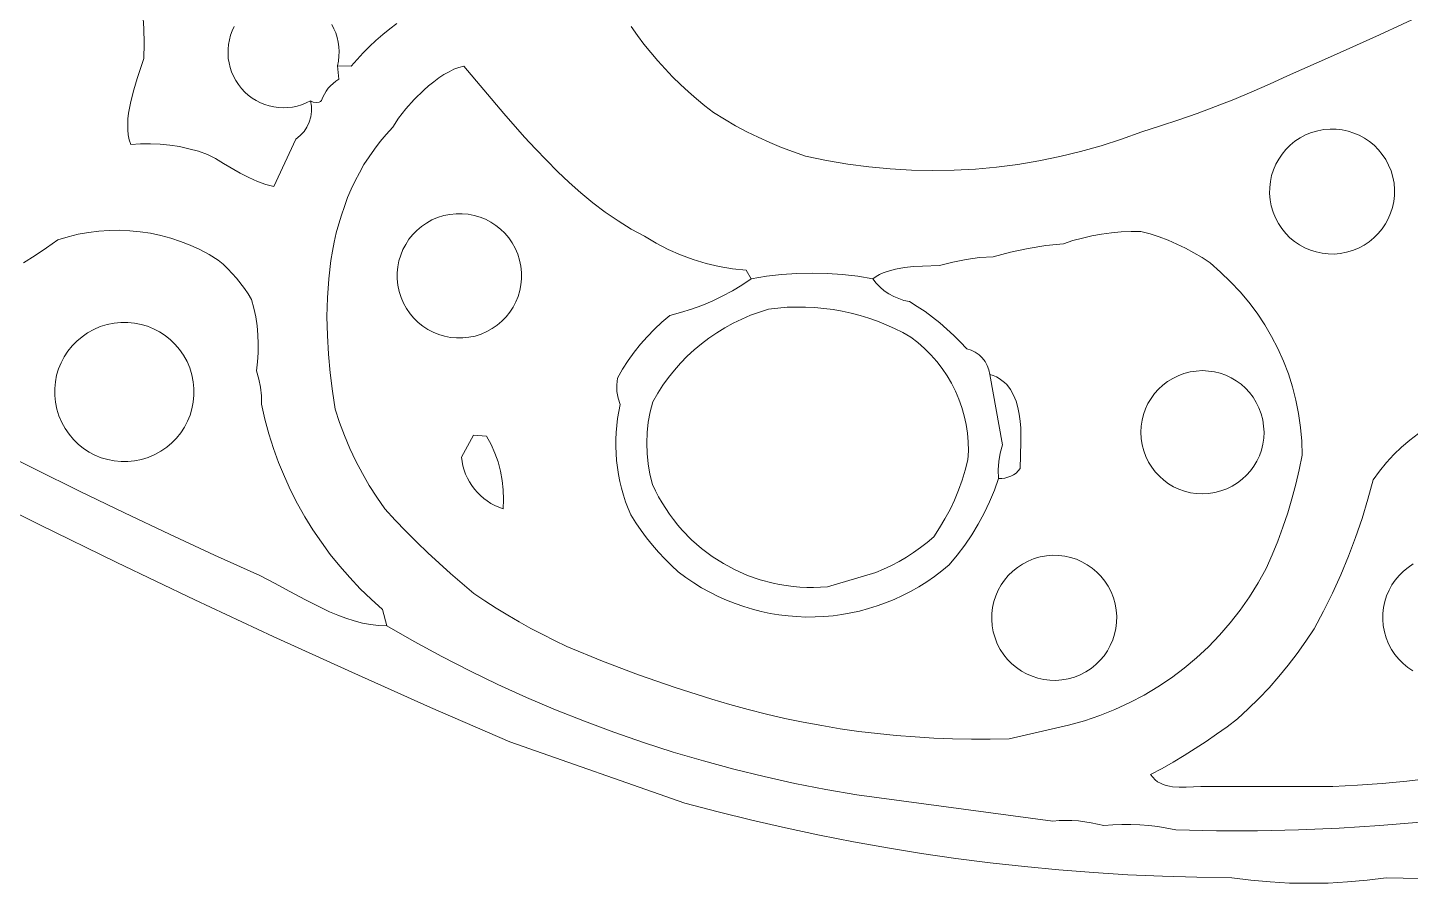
# Model space of a CAD drawing. Header units: inches. Extents: x 37.5 to 70.3, y 17.4 to 61.6.
# Drawn here: x 49.72 to 60.08, y 17.38 to 23.79 of the extents above; entities that cross this region are included whole.
import ezdxf

# ---------------------------------------------------------------- set-up
doc = ezdxf.new("R2010")
doc.units = ezdxf.units.IN
doc.header["$MEASUREMENT"] = 0
doc.layers.add('10_CLOSED_AREAS', color=7, linetype='CONTINUOUS', lineweight=18)
doc.layers.add('20_EXACT_CIRCLES', color=7, linetype='CONTINUOUS', lineweight=18)

msp = doc.modelspace()

# ---------------------------------------------------------------- linework, layer by layer
at = {"layer": '10_CLOSED_AREAS'}
for points in [[(50.587, 23.895), (50.595, 23.784), (50.598, 23.672), (50.594, 23.56), (50.545, 23.409), (50.52, 23.325), (50.497, 23.237), (50.481, 23.15), (50.476, 23.108), (50.474, 23.066), (50.474, 23.026), (50.478, 22.987), (50.486, 22.951), (50.498, 22.916), (50.571, 22.921), (50.644, 22.921), (50.717, 22.918), (50.789, 22.91), (50.861, 22.899), (50.932, 22.883), (51.003, 22.864), (51.072, 22.84), (51.131, 22.809), (51.192, 22.774), (51.317, 22.701), (51.381, 22.668), (51.445, 22.639), (51.507, 22.616), (51.538, 22.607), (51.569, 22.601), (51.734, 22.956), (51.766, 22.982), (51.794, 23.012), (51.816, 23.046), (51.833, 23.082), (51.844, 23.121), (51.85, 23.161), (51.849, 23.202), (51.843, 23.242), (51.81, 23.226), (51.776, 23.213), (51.742, 23.203), (51.707, 23.195), (51.672, 23.191), (51.637, 23.19), (51.602, 23.192), (51.568, 23.197), (51.533, 23.204), (51.5, 23.215), (51.468, 23.228), (51.436, 23.244), (51.406, 23.263), (51.377, 23.284), (51.35, 23.308), (51.325, 23.335), (51.303, 23.364), (51.283, 23.394), (51.266, 23.426), (51.252, 23.458), (51.241, 23.492), (51.233, 23.526), (51.227, 23.56), (51.225, 23.595), (51.225, 23.63), (51.229, 23.665), (51.235, 23.7), (51.244, 23.734), (51.257, 23.767), (51.272, 23.799)], [(52.489, 23.822), (52.436, 23.781), (52.384, 23.739), (52.333, 23.695), (52.285, 23.649), (52.238, 23.601), (52.192, 23.552), (52.148, 23.501), (52.044, 23.504), (52.055, 23.404), (52.033, 23.389), (52.012, 23.373), (51.993, 23.355), (51.976, 23.336), (51.961, 23.315), (51.947, 23.293), (51.936, 23.27), (51.926, 23.245), (51.917, 23.238), (51.907, 23.233), (51.885, 23.229), (51.863, 23.232), (51.853, 23.236), (51.843, 23.242), (51.849, 23.202), (51.85, 23.161), (51.844, 23.121), (51.833, 23.082), (51.816, 23.046), (51.794, 23.012), (51.766, 22.982), (51.734, 22.956), (51.569, 22.601), (51.538, 22.607), (51.507, 22.616), (51.445, 22.639), (51.381, 22.668), (51.317, 22.701), (51.192, 22.774), (51.131, 22.809), (51.072, 22.84), (51.003, 22.864), (50.932, 22.883), (50.861, 22.899), (50.789, 22.91), (50.717, 22.918), (50.644, 22.921), (50.571, 22.921), (50.498, 22.916), (50.486, 22.951), (50.478, 22.987), (50.474, 23.026), (50.474, 23.066), (50.476, 23.108), (50.481, 23.15), (50.497, 23.237), (50.52, 23.325), (50.545, 23.409), (50.594, 23.56), (50.598, 23.672), (50.595, 23.784), (50.587, 23.895)], [(51.272, 23.799), (51.257, 23.767), (51.244, 23.734), (51.235, 23.7), (51.229, 23.665), (51.225, 23.63), (51.225, 23.595), (51.227, 23.56), (51.233, 23.526), (51.241, 23.492), (51.252, 23.458), (51.266, 23.426), (51.283, 23.394), (51.303, 23.364), (51.325, 23.335), (51.35, 23.308), (51.377, 23.284), (51.406, 23.263), (51.436, 23.244), (51.468, 23.228), (51.5, 23.215), (51.533, 23.204), (51.568, 23.197), (51.602, 23.192), (51.637, 23.19), (51.672, 23.191), (51.707, 23.195), (51.742, 23.203), (51.776, 23.213), (51.81, 23.226), (51.843, 23.242), (51.853, 23.236), (51.863, 23.232), (51.885, 23.229), (51.907, 23.233), (51.917, 23.238), (51.926, 23.245), (51.936, 23.27), (51.947, 23.293), (51.961, 23.315), (51.976, 23.336), (51.993, 23.355), (52.012, 23.373), (52.033, 23.389), (52.055, 23.404), (52.044, 23.504), (52.052, 23.54), (52.056, 23.576), (52.057, 23.612), (52.055, 23.647), (52.05, 23.682), (52.042, 23.716), (52.032, 23.75), (52.018, 23.782), (52.002, 23.813)], [(52.002, 23.813), (52.018, 23.782), (52.032, 23.75), (52.042, 23.716), (52.05, 23.682), (52.055, 23.647), (52.057, 23.612), (52.056, 23.576), (52.052, 23.54), (52.044, 23.504), (52.148, 23.501), (52.192, 23.552), (52.238, 23.601), (52.285, 23.649), (52.333, 23.695), (52.384, 23.739), (52.436, 23.781), (52.489, 23.822)], [(54.243, 23.798), (54.29, 23.732), (54.339, 23.667), (54.39, 23.603), (54.443, 23.541), (54.497, 23.481), (54.554, 23.422), (54.612, 23.365), (54.672, 23.309), (54.733, 23.256), (54.796, 23.204), (54.861, 23.154), (54.942, 23.104), (55.025, 23.056), (55.109, 23.011), (55.195, 22.969), (55.282, 22.929), (55.37, 22.892), (55.459, 22.859), (55.549, 22.827), (55.707, 22.795), (55.865, 22.768), (56.024, 22.747), (56.183, 22.732), (56.343, 22.723), (56.503, 22.72), (56.662, 22.723), (56.821, 22.731), (56.98, 22.746), (57.138, 22.766), (57.296, 22.792), (57.453, 22.824), (57.608, 22.862), (57.762, 22.906), (57.915, 22.955), (58.066, 23.01), (58.206, 23.054), (58.344, 23.1), (58.482, 23.148), (58.619, 23.2), (58.755, 23.253), (58.89, 23.309), (59.024, 23.367), (59.157, 23.428), (59.502, 23.581), (59.847, 23.737), (60.19, 23.896)], [(60.19, 23.896), (59.847, 23.737), (59.502, 23.581), (59.157, 23.428), (59.024, 23.367), (58.89, 23.309), (58.755, 23.253), (58.619, 23.2), (58.482, 23.148), (58.344, 23.1), (58.206, 23.054), (58.066, 23.01), (57.915, 22.955), (57.762, 22.906), (57.608, 22.862), (57.453, 22.824), (57.296, 22.792), (57.138, 22.766), (56.98, 22.746), (56.821, 22.731), (56.662, 22.723), (56.503, 22.72), (56.343, 22.723), (56.183, 22.732), (56.024, 22.747), (55.865, 22.768), (55.707, 22.795), (55.549, 22.827), (55.459, 22.859), (55.37, 22.892), (55.282, 22.929), (55.195, 22.969), (55.109, 23.011), (55.025, 23.056), (54.942, 23.104), (54.861, 23.154), (54.796, 23.204), (54.733, 23.256), (54.672, 23.309), (54.612, 23.365), (54.554, 23.422), (54.497, 23.481), (54.443, 23.541), (54.39, 23.603), (54.339, 23.667), (54.29, 23.732), (54.243, 23.798)], [(49.447, 20.651), (49.78, 20.483), (50.114, 20.319), (50.449, 20.157), (50.786, 19.997), (51.124, 19.841), (51.463, 19.687), (51.573, 19.63), (51.687, 19.568), (51.805, 19.505), (51.925, 19.445), (51.986, 19.417), (52.047, 19.392), (52.108, 19.369), (52.169, 19.349), (52.231, 19.332), (52.292, 19.32), (52.353, 19.313), (52.414, 19.31), (52.381, 19.433), (52.296, 19.51), (52.215, 19.589), (52.136, 19.672), (52.062, 19.757), (51.991, 19.846), (51.924, 19.937), (51.861, 20.031), (51.801, 20.127), (51.746, 20.225), (51.694, 20.326), (51.647, 20.429), (51.604, 20.534), (51.565, 20.64), (51.53, 20.749), (51.5, 20.859), (51.475, 20.97), (51.475, 21.034), (51.469, 21.097), (51.457, 21.159), (51.439, 21.22), (51.447, 21.288), (51.451, 21.355), (51.452, 21.423), (51.449, 21.49), (51.443, 21.557), (51.433, 21.624), (51.419, 21.69), (51.402, 21.755), (51.376, 21.797), (51.349, 21.837), (51.289, 21.913), (51.223, 21.984), (51.188, 22.018), (51.151, 22.05), (51.083, 22.091), (51.014, 22.128), (50.942, 22.161), (50.87, 22.189), (50.796, 22.214), (50.721, 22.234), (50.645, 22.25), (50.568, 22.262), (50.491, 22.269), (50.413, 22.273), (50.336, 22.272), (50.258, 22.266), (50.181, 22.257), (50.103, 22.243), (50.027, 22.224), (49.951, 22.202), (49.867, 22.141), (49.781, 22.083), (49.694, 22.028)], [(49.694, 22.028), (49.781, 22.083), (49.867, 22.141), (49.951, 22.202), (50.027, 22.224), (50.103, 22.243), (50.181, 22.257), (50.258, 22.266), (50.336, 22.272), (50.413, 22.273), (50.491, 22.269), (50.568, 22.262), (50.645, 22.25), (50.721, 22.234), (50.796, 22.214), (50.87, 22.189), (50.942, 22.161), (51.014, 22.128), (51.083, 22.091), (51.151, 22.05), (51.188, 22.018), (51.223, 21.984), (51.289, 21.913), (51.349, 21.837), (51.376, 21.797), (51.402, 21.755), (51.419, 21.69), (51.433, 21.624), (51.443, 21.557), (51.449, 21.49), (51.452, 21.423), (51.451, 21.355), (51.447, 21.288), (51.439, 21.22), (51.457, 21.159), (51.469, 21.097), (51.475, 21.034), (51.475, 20.97), (51.5, 20.859), (51.53, 20.749), (51.565, 20.64), (51.604, 20.534), (51.647, 20.429), (51.694, 20.326), (51.746, 20.225), (51.801, 20.127), (51.861, 20.031), (51.924, 19.937), (51.991, 19.846), (52.062, 19.757), (52.136, 19.672), (52.215, 19.589), (52.296, 19.51), (52.381, 19.433), (52.414, 19.31), (52.618, 19.193), (52.825, 19.081), (53.035, 18.974), (53.246, 18.872), (53.46, 18.775), (53.676, 18.683), (53.894, 18.596), (54.114, 18.514), (54.336, 18.437), (54.559, 18.365), (54.784, 18.299), (55.011, 18.238), (55.239, 18.182), (55.469, 18.131), (55.7, 18.085), (55.932, 18.045), (57.4, 17.849), (57.448, 17.853), (57.496, 17.854), (57.544, 17.853), (57.592, 17.85), (57.64, 17.844), (57.688, 17.837), (57.735, 17.827), (57.782, 17.816), (57.849, 17.821), (57.917, 17.824), (57.985, 17.824), (58.053, 17.821), (58.12, 17.816), (58.188, 17.808), (58.255, 17.797), (58.321, 17.783), (58.627, 17.776), (58.933, 17.776), (59.239, 17.783), (59.544, 17.796), (59.849, 17.816), (60.154, 17.842)], [(60.236, 18.17), (60.052, 18.149), (59.867, 18.131), (59.682, 18.117), (59.497, 18.108), (58.509, 18.108), (58.4, 18.104), (58.347, 18.103), (58.297, 18.106), (58.273, 18.11), (58.249, 18.115), (58.227, 18.122), (58.206, 18.132), (58.185, 18.144), (58.166, 18.159), (58.149, 18.177), (58.132, 18.199), (58.218, 18.244), (58.302, 18.291), (58.385, 18.341), (58.467, 18.392), (58.548, 18.444), (58.627, 18.499), (58.706, 18.556), (58.783, 18.614), (58.864, 18.689), (58.943, 18.767), (59.02, 18.848), (59.093, 18.931), (59.163, 19.017), (59.231, 19.105), (59.295, 19.195), (59.357, 19.288), (59.428, 19.421), (59.494, 19.556), (59.556, 19.693), (59.614, 19.832), (59.667, 19.972), (59.716, 20.115), (59.76, 20.259), (59.799, 20.404), (59.847, 20.47), (59.899, 20.533), (59.954, 20.593), (60.012, 20.649), (60.074, 20.702), (60.139, 20.751)], [(60.154, 17.842), (59.849, 17.816), (59.544, 17.796), (59.239, 17.783), (58.933, 17.776), (58.627, 17.776), (58.321, 17.783), (58.255, 17.797), (58.188, 17.808), (58.12, 17.816), (58.053, 17.821), (57.985, 17.824), (57.917, 17.824), (57.849, 17.821), (57.782, 17.816), (57.735, 17.827), (57.688, 17.837), (57.64, 17.844), (57.592, 17.85), (57.544, 17.853), (57.496, 17.854), (57.448, 17.853), (57.4, 17.849), (55.932, 18.045), (55.7, 18.085), (55.469, 18.131), (55.239, 18.182), (55.011, 18.238), (54.784, 18.299), (54.559, 18.365), (54.336, 18.437), (54.114, 18.514), (53.894, 18.596), (53.676, 18.683), (53.46, 18.775), (53.246, 18.872), (53.035, 18.974), (52.825, 19.081), (52.618, 19.193), (52.414, 19.31), (52.353, 19.313), (52.292, 19.32), (52.231, 19.332), (52.169, 19.349), (52.108, 19.369), (52.047, 19.392), (51.986, 19.417), (51.925, 19.445), (51.805, 19.505), (51.687, 19.568), (51.573, 19.63), (51.463, 19.687), (51.124, 19.841), (50.786, 19.997), (50.449, 20.157), (50.114, 20.319), (49.78, 20.483), (49.447, 20.651)], [(49.232, 20.358), (49.811, 20.069), (50.393, 19.785), (50.976, 19.506), (51.563, 19.232), (52.151, 18.964), (52.742, 18.7), (53.335, 18.442), (54.645, 17.984), (54.896, 17.918), (55.148, 17.856), (55.4, 17.798), (55.653, 17.744), (55.908, 17.694), (56.162, 17.648), (56.418, 17.607), (56.674, 17.57), (56.931, 17.537), (57.188, 17.508), (57.446, 17.484), (57.704, 17.463), (57.962, 17.447), (58.221, 17.436), (58.48, 17.428), (58.74, 17.425), (58.884, 17.407), (59.028, 17.393), (59.173, 17.385), (59.318, 17.383), (59.463, 17.385), (59.608, 17.393), (59.753, 17.407), (59.897, 17.425), (60.023, 17.421), (60.149, 17.42)]]:
    msp.add_lwpolyline(points, dxfattribs=at)
for points in [[(55.104, 21.974), (55.143, 21.909), (55.256, 21.928), (55.37, 21.941), (55.484, 21.949), (55.598, 21.951), (55.712, 21.949), (55.826, 21.941), (55.94, 21.928), (56.053, 21.909), (56.077, 21.926), (56.103, 21.941), (56.131, 21.954), (56.16, 21.965), (56.223, 21.982), (56.29, 21.994), (56.358, 22.001), (56.425, 22.005), (56.553, 22.008), (56.651, 22.034), (56.751, 22.055), (56.852, 22.068), (56.954, 22.074), (57.084, 22.109), (57.215, 22.137), (57.347, 22.158), (57.48, 22.172), (57.55, 22.195), (57.622, 22.214), (57.693, 22.23), (57.766, 22.244), (57.839, 22.253), (57.912, 22.26), (57.986, 22.264), (58.059, 22.264), (58.129, 22.245), (58.197, 22.223), (58.264, 22.198), (58.33, 22.17), (58.394, 22.139), (58.457, 22.105), (58.518, 22.068), (58.578, 22.028), (58.657, 21.96), (58.732, 21.888), (58.803, 21.813), (58.869, 21.734), (58.93, 21.651), (58.987, 21.566), (59.039, 21.478), (59.085, 21.387), (59.127, 21.293), (59.164, 21.198), (59.195, 21.1), (59.22, 21.001), (59.241, 20.9), (59.255, 20.797), (59.264, 20.694), (59.267, 20.589), (59.245, 20.48), (59.22, 20.371), (59.191, 20.263), (59.159, 20.157), (59.123, 20.051), (59.084, 19.946), (59.043, 19.843), (58.998, 19.741), (58.938, 19.633), (58.874, 19.529), (58.804, 19.429), (58.729, 19.333), (58.649, 19.242), (58.565, 19.155), (58.477, 19.072), (58.384, 18.995), (58.288, 18.922), (58.188, 18.855), (58.084, 18.793), (57.977, 18.736), (57.866, 18.685), (57.753, 18.64), (57.637, 18.6), (57.519, 18.567), (57.073, 18.466), (56.932, 18.463), (56.791, 18.463), (56.65, 18.465), (56.509, 18.471), (56.369, 18.479), (56.228, 18.49), (56.088, 18.504), (55.948, 18.521), (55.809, 18.541), (55.67, 18.564), (55.532, 18.59), (55.394, 18.618), (55.256, 18.65), (55.12, 18.684), (54.983, 18.721), (54.848, 18.761), (54.572, 18.85), (54.299, 18.945), (54.029, 19.047), (53.761, 19.156), (53.67, 19.2), (53.581, 19.245), (53.492, 19.292), (53.405, 19.341), (53.319, 19.391), (53.233, 19.444), (53.149, 19.498), (53.066, 19.554), (52.978, 19.628), (52.891, 19.703), (52.805, 19.78), (52.721, 19.858), (52.638, 19.938), (52.557, 20.02), (52.477, 20.103), (52.399, 20.188), (52.339, 20.274), (52.283, 20.362), (52.231, 20.452), (52.182, 20.545), (52.137, 20.64), (52.097, 20.736), (52.06, 20.834), (52.027, 20.934), (52.007, 21.068), (51.99, 21.205), (51.977, 21.344), (51.969, 21.485), (51.966, 21.626), (51.969, 21.767), (51.979, 21.908), (51.996, 22.047), (52.007, 22.116), (52.021, 22.185), (52.036, 22.253), (52.054, 22.32), (52.074, 22.386), (52.096, 22.452), (52.12, 22.517), (52.147, 22.58), (52.177, 22.643), (52.209, 22.704), (52.243, 22.765), (52.281, 22.823), (52.321, 22.881), (52.364, 22.937), (52.41, 22.991), (52.459, 23.044), (52.502, 23.111), (52.556, 23.182), (52.62, 23.253), (52.69, 23.322), (52.727, 23.355), (52.765, 23.385), (52.803, 23.413), (52.841, 23.438), (52.88, 23.46), (52.917, 23.478), (52.954, 23.492), (52.99, 23.501), (53.289, 23.148), (53.446, 22.97), (53.527, 22.883), (53.609, 22.797), (53.693, 22.713), (53.779, 22.631), (53.867, 22.553), (53.957, 22.479), (54.05, 22.408), (54.145, 22.343), (54.243, 22.282), (54.343, 22.228), (54.431, 22.176), (54.521, 22.13), (54.613, 22.089), (54.708, 22.054), (54.805, 22.025), (54.903, 22.002), (55.003, 21.985)], [(55.143, 21.909), (55.104, 21.974), (55.003, 21.985), (54.903, 22.002), (54.805, 22.025), (54.708, 22.054), (54.613, 22.089), (54.521, 22.13), (54.431, 22.176), (54.343, 22.228), (54.243, 22.282), (54.145, 22.343), (54.05, 22.408), (53.957, 22.479), (53.867, 22.553), (53.779, 22.631), (53.693, 22.713), (53.609, 22.797), (53.527, 22.883), (53.446, 22.97), (53.289, 23.148), (52.99, 23.501), (52.954, 23.492), (52.917, 23.478), (52.88, 23.46), (52.841, 23.438), (52.803, 23.413), (52.765, 23.385), (52.727, 23.355), (52.69, 23.322), (52.62, 23.253), (52.556, 23.182), (52.502, 23.111), (52.459, 23.044), (52.41, 22.991), (52.364, 22.937), (52.321, 22.881), (52.281, 22.823), (52.243, 22.765), (52.209, 22.704), (52.177, 22.643), (52.147, 22.58), (52.12, 22.517), (52.096, 22.452), (52.074, 22.386), (52.054, 22.32), (52.036, 22.253), (52.021, 22.185), (52.007, 22.116), (51.996, 22.047), (51.979, 21.908), (51.969, 21.767), (51.966, 21.626), (51.969, 21.485), (51.977, 21.344), (51.99, 21.205), (52.007, 21.068), (52.027, 20.934), (52.06, 20.834), (52.097, 20.736), (52.137, 20.64), (52.182, 20.545), (52.231, 20.452), (52.283, 20.362), (52.339, 20.274), (52.399, 20.188), (52.477, 20.103), (52.557, 20.02), (52.638, 19.938), (52.721, 19.858), (52.805, 19.78), (52.891, 19.703), (52.978, 19.628), (53.066, 19.554), (53.149, 19.498), (53.233, 19.444), (53.319, 19.391), (53.405, 19.341), (53.492, 19.292), (53.581, 19.245), (53.67, 19.2), (53.761, 19.156), (54.029, 19.047), (54.299, 18.945), (54.572, 18.85), (54.848, 18.761), (54.983, 18.721), (55.12, 18.684), (55.256, 18.65), (55.394, 18.618), (55.532, 18.59), (55.67, 18.564), (55.809, 18.541), (55.948, 18.521), (56.088, 18.504), (56.228, 18.49), (56.369, 18.479), (56.509, 18.471), (56.65, 18.465), (56.791, 18.463), (56.932, 18.463), (57.073, 18.466), (57.519, 18.567), (57.637, 18.6), (57.753, 18.64), (57.866, 18.685), (57.977, 18.736), (58.084, 18.793), (58.188, 18.855), (58.288, 18.922), (58.384, 18.995), (58.477, 19.072), (58.565, 19.155), (58.649, 19.242), (58.729, 19.333), (58.804, 19.429), (58.874, 19.529), (58.938, 19.633), (58.998, 19.741), (59.043, 19.843), (59.084, 19.946), (59.123, 20.051), (59.159, 20.157), (59.191, 20.263), (59.22, 20.371), (59.245, 20.48), (59.267, 20.589), (59.264, 20.694), (59.255, 20.797), (59.241, 20.9), (59.22, 21.001), (59.195, 21.1), (59.164, 21.198), (59.127, 21.293), (59.085, 21.387), (59.039, 21.478), (58.987, 21.566), (58.93, 21.651), (58.869, 21.734), (58.803, 21.813), (58.732, 21.888), (58.657, 21.96), (58.578, 22.028), (58.518, 22.068), (58.457, 22.105), (58.394, 22.139), (58.33, 22.17), (58.264, 22.198), (58.197, 22.223), (58.129, 22.245), (58.059, 22.264), (57.986, 22.264), (57.912, 22.26), (57.839, 22.253), (57.766, 22.244), (57.693, 22.23), (57.622, 22.214), (57.55, 22.195), (57.48, 22.172), (57.347, 22.158), (57.215, 22.137), (57.084, 22.109), (56.954, 22.074), (56.852, 22.068), (56.751, 22.055), (56.651, 22.034), (56.553, 22.008), (56.425, 22.005), (56.358, 22.001), (56.29, 21.994), (56.223, 21.982), (56.16, 21.965), (56.131, 21.954), (56.103, 21.941), (56.077, 21.926), (56.053, 21.909), (56.079, 21.876), (56.108, 21.847), (56.139, 21.82), (56.173, 21.797), (56.209, 21.777), (56.247, 21.761), (56.286, 21.748), (56.327, 21.74), (56.386, 21.703), (56.444, 21.664), (56.5, 21.622), (56.555, 21.579), (56.608, 21.533), (56.659, 21.486), (56.708, 21.437), (56.756, 21.385), (56.789, 21.375), (56.82, 21.359), (56.848, 21.34), (56.872, 21.317), (56.893, 21.29), (56.91, 21.261), (56.922, 21.228), (56.93, 21.194), (56.955, 21.185), (56.979, 21.175), (57, 21.163), (57.02, 21.149), (57.038, 21.134), (57.055, 21.117), (57.084, 21.08), (57.107, 21.039), (57.125, 20.994), (57.139, 20.946), (57.149, 20.896), (57.156, 20.844), (57.16, 20.791), (57.162, 20.685), (57.157, 20.489), (57.142, 20.471), (57.125, 20.455), (57.106, 20.442), (57.086, 20.431), (57.064, 20.423), (57.042, 20.417), (57.019, 20.415), (56.995, 20.415), (56.963, 20.326), (56.927, 20.24), (56.887, 20.155), (56.842, 20.073), (56.794, 19.993), (56.741, 19.915), (56.685, 19.841), (56.625, 19.769), (56.57, 19.723), (56.514, 19.68), (56.456, 19.64), (56.397, 19.603), (56.336, 19.569), (56.275, 19.537), (56.213, 19.509), (56.149, 19.483), (56.085, 19.46), (56.02, 19.44), (55.954, 19.422), (55.888, 19.408), (55.822, 19.396), (55.755, 19.387), (55.687, 19.381), (55.62, 19.378), (55.552, 19.377), (55.485, 19.38), (55.418, 19.385), (55.35, 19.393), (55.284, 19.404), (55.217, 19.418), (55.151, 19.435), (55.086, 19.455), (55.021, 19.477), (54.957, 19.502), (54.894, 19.531), (54.832, 19.562), (54.771, 19.596), (54.712, 19.632), (54.653, 19.672), (54.596, 19.715), (54.545, 19.762), (54.496, 19.812), (54.448, 19.862), (54.403, 19.915), (54.359, 19.969), (54.318, 20.025), (54.278, 20.082), (54.24, 20.141), (54.22, 20.19), (54.201, 20.24), (54.185, 20.29), (54.171, 20.341), (54.158, 20.392), (54.148, 20.444), (54.14, 20.496), (54.134, 20.548), (54.13, 20.601), (54.128, 20.653), (54.129, 20.706), (54.131, 20.758), (54.136, 20.811), (54.142, 20.864), (54.151, 20.916), (54.162, 20.968), (54.146, 21.016), (54.136, 21.065), (54.135, 21.116), (54.14, 21.166), (54.179, 21.232), (54.221, 21.297), (54.266, 21.359), (54.314, 21.419), (54.364, 21.476), (54.418, 21.532), (54.473, 21.584), (54.532, 21.634), (54.614, 21.656), (54.694, 21.681), (54.773, 21.71), (54.851, 21.743), (54.926, 21.779), (55.001, 21.819), (55.073, 21.862)], [(55.143, 21.909), (55.073, 21.862), (55.001, 21.819), (54.926, 21.779), (54.851, 21.743), (54.773, 21.71), (54.694, 21.681), (54.614, 21.656), (54.532, 21.634), (54.473, 21.584), (54.418, 21.532), (54.364, 21.476), (54.314, 21.419), (54.266, 21.359), (54.221, 21.297), (54.179, 21.232), (54.14, 21.166), (54.135, 21.116), (54.136, 21.065), (54.146, 21.016), (54.162, 20.968), (54.151, 20.916), (54.142, 20.864), (54.136, 20.811), (54.131, 20.758), (54.129, 20.706), (54.128, 20.653), (54.13, 20.601), (54.134, 20.548), (54.14, 20.496), (54.148, 20.444), (54.158, 20.392), (54.171, 20.341), (54.185, 20.29), (54.201, 20.24), (54.22, 20.19), (54.24, 20.141), (54.278, 20.082), (54.318, 20.025), (54.359, 19.969), (54.403, 19.915), (54.448, 19.862), (54.496, 19.812), (54.545, 19.762), (54.596, 19.715), (54.653, 19.672), (54.712, 19.632), (54.771, 19.596), (54.832, 19.562), (54.894, 19.531), (54.957, 19.502), (55.021, 19.477), (55.086, 19.455), (55.151, 19.435), (55.217, 19.418), (55.284, 19.404), (55.35, 19.393), (55.418, 19.385), (55.485, 19.38), (55.552, 19.377), (55.62, 19.378), (55.687, 19.381), (55.755, 19.387), (55.822, 19.396), (55.888, 19.408), (55.954, 19.422), (56.02, 19.44), (56.085, 19.46), (56.149, 19.483), (56.213, 19.509), (56.275, 19.537), (56.336, 19.569), (56.397, 19.603), (56.456, 19.64), (56.514, 19.68), (56.57, 19.723), (56.625, 19.769), (56.685, 19.841), (56.741, 19.915), (56.794, 19.993), (56.842, 20.073), (56.887, 20.155), (56.927, 20.24), (56.963, 20.326), (56.995, 20.415), (56.992, 20.478), (56.996, 20.542), (57.007, 20.604), (57.025, 20.666), (56.93, 21.194), (56.922, 21.228), (56.91, 21.261), (56.893, 21.29), (56.872, 21.317), (56.848, 21.34), (56.82, 21.359), (56.789, 21.375), (56.756, 21.385), (56.708, 21.437), (56.659, 21.486), (56.608, 21.533), (56.555, 21.579), (56.5, 21.622), (56.444, 21.664), (56.386, 21.703), (56.327, 21.74), (56.286, 21.748), (56.247, 21.761), (56.209, 21.777), (56.173, 21.797), (56.139, 21.82), (56.108, 21.847), (56.079, 21.876), (56.053, 21.909), (55.94, 21.928), (55.826, 21.941), (55.712, 21.949), (55.598, 21.951), (55.484, 21.949), (55.37, 21.941), (55.256, 21.928)], [(54.406, 20.989), (54.442, 21.052), (54.481, 21.112), (54.522, 21.17), (54.567, 21.225), (54.614, 21.279), (54.663, 21.33), (54.715, 21.378), (54.769, 21.423), (54.826, 21.466), (54.884, 21.506), (54.945, 21.543), (55.007, 21.577), (55.071, 21.608), (55.137, 21.636), (55.204, 21.66), (55.273, 21.682), (55.342, 21.69), (55.411, 21.696), (55.481, 21.698), (55.55, 21.698), (55.619, 21.694), (55.687, 21.688), (55.755, 21.679), (55.823, 21.668), (55.89, 21.653), (55.957, 21.635), (56.023, 21.615), (56.088, 21.592), (56.152, 21.566), (56.215, 21.538), (56.277, 21.507), (56.338, 21.473), (56.391, 21.432), (56.441, 21.388), (56.488, 21.341), (56.532, 21.291), (56.572, 21.239), (56.609, 21.184), (56.642, 21.128), (56.672, 21.069), (56.697, 21.009), (56.719, 20.947), (56.737, 20.884), (56.751, 20.819), (56.761, 20.754), (56.767, 20.688), (56.768, 20.621), (56.765, 20.553), (56.745, 20.477), (56.722, 20.401), (56.695, 20.326), (56.664, 20.253), (56.631, 20.182), (56.593, 20.112), (56.553, 20.044), (56.509, 19.978), (56.46, 19.936), (56.41, 19.897), (56.358, 19.86), (56.304, 19.825), (56.249, 19.792), (56.192, 19.762), (56.134, 19.735), (56.075, 19.71), (55.713, 19.604), (55.661, 19.6), (55.609, 19.599), (55.558, 19.599), (55.507, 19.601), (55.456, 19.606), (55.405, 19.612), (55.355, 19.62), (55.306, 19.63), (55.209, 19.656), (55.114, 19.689), (55.023, 19.73), (54.935, 19.777), (54.851, 19.83), (54.771, 19.89), (54.696, 19.956), (54.626, 20.028), (54.593, 20.066), (54.561, 20.106), (54.531, 20.146), (54.502, 20.189), (54.475, 20.232), (54.449, 20.277), (54.425, 20.323), (54.403, 20.37), (54.384, 20.446), (54.371, 20.524), (54.363, 20.602), (54.36, 20.68), (54.363, 20.758), (54.372, 20.836), (54.386, 20.913)], [(57.025, 20.666), (57.007, 20.604), (56.996, 20.542), (56.992, 20.478), (56.995, 20.415), (57.019, 20.415), (57.042, 20.417), (57.064, 20.423), (57.086, 20.431), (57.106, 20.442), (57.125, 20.455), (57.142, 20.471), (57.157, 20.489), (57.162, 20.685), (57.16, 20.791), (57.156, 20.844), (57.149, 20.896), (57.139, 20.946), (57.125, 20.994), (57.107, 21.039), (57.084, 21.08), (57.055, 21.117), (57.038, 21.134), (57.02, 21.149), (57, 21.163), (56.979, 21.175), (56.955, 21.185), (56.93, 21.194)], [(52.972, 20.575), (53.064, 20.739), (53.161, 20.732), (53.195, 20.669), (53.223, 20.604), (53.247, 20.538), (53.265, 20.469), (53.278, 20.4), (53.286, 20.329), (53.288, 20.258), (53.285, 20.187), (53.253, 20.199), (53.223, 20.212), (53.194, 20.228), (53.166, 20.246), (53.14, 20.265), (53.115, 20.287), (53.092, 20.31), (53.071, 20.334), (53.051, 20.361), (53.034, 20.388), (53.018, 20.417), (53.004, 20.447), (52.993, 20.477), (52.984, 20.509), (52.977, 20.542)]]:
    msp.add_lwpolyline(points, close=True, dxfattribs=at)
at = {"layer": '20_EXACT_CIRCLES'}
for points in [[(59.05, 22.409), (59.036, 22.455), (59.028, 22.501), (59.024, 22.548), (59.025, 22.593), (59.03, 22.638), (59.039, 22.682), (59.053, 22.725), (59.07, 22.767), (59.092, 22.806), (59.117, 22.843), (59.146, 22.878), (59.178, 22.91), (59.213, 22.939), (59.252, 22.965), (59.293, 22.987), (59.338, 23.005), (59.384, 23.018), (59.43, 23.027), (59.476, 23.03), (59.522, 23.03), (59.567, 23.025), (59.611, 23.015), (59.654, 23.001), (59.695, 22.984), (59.734, 22.962), (59.772, 22.937), (59.806, 22.909), (59.838, 22.876), (59.867, 22.841), (59.893, 22.803), (59.915, 22.761), (59.933, 22.717), (59.946, 22.671), (59.955, 22.625), (59.959, 22.578), (59.958, 22.533), (59.953, 22.488), (59.943, 22.443), (59.93, 22.401), (59.912, 22.359), (59.891, 22.32), (59.866, 22.283), (59.837, 22.248), (59.805, 22.216), (59.769, 22.187), (59.731, 22.161), (59.689, 22.139), (59.645, 22.121), (59.599, 22.108), (59.553, 22.099), (59.507, 22.095), (59.461, 22.096), (59.416, 22.101), (59.372, 22.111), (59.329, 22.124), (59.288, 22.142), (59.248, 22.163), (59.211, 22.189), (59.176, 22.217), (59.144, 22.249), (59.115, 22.285), (59.09, 22.323), (59.068, 22.365)], [(52.507, 21.814), (52.497, 21.861), (52.492, 21.908), (52.492, 21.954), (52.496, 21.999), (52.505, 22.043), (52.518, 22.086), (52.535, 22.128), (52.556, 22.167), (52.58, 22.205), (52.608, 22.24), (52.639, 22.272), (52.674, 22.301), (52.711, 22.327), (52.751, 22.35), (52.794, 22.368), (52.84, 22.383), (52.886, 22.392), (52.933, 22.397), (52.979, 22.397), (53.024, 22.393), (53.069, 22.384), (53.112, 22.371), (53.153, 22.355), (53.193, 22.334), (53.23, 22.309), (53.265, 22.281), (53.298, 22.25), (53.327, 22.216), (53.353, 22.178), (53.375, 22.138), (53.394, 22.095), (53.408, 22.05), (53.418, 22.003), (53.423, 21.956), (53.423, 21.91), (53.418, 21.865), (53.41, 21.821), (53.397, 21.778), (53.38, 21.736), (53.359, 21.696), (53.335, 21.659), (53.307, 21.624), (53.276, 21.592), (53.241, 21.562), (53.204, 21.537), (53.163, 21.514), (53.12, 21.496), (53.075, 21.481), (53.028, 21.472), (52.982, 21.467), (52.936, 21.467), (52.89, 21.471), (52.846, 21.48), (52.803, 21.492), (52.761, 21.509), (52.722, 21.53), (52.684, 21.555), (52.649, 21.582), (52.617, 21.614), (52.588, 21.648), (52.562, 21.686), (52.54, 21.726), (52.521, 21.769)], [(49.959, 20.883), (49.943, 20.934), (49.933, 20.985), (49.928, 21.036), (49.928, 21.087), (49.933, 21.138), (49.942, 21.187), (49.957, 21.235), (49.976, 21.281), (49.999, 21.326), (50.026, 21.368), (50.058, 21.407), (50.093, 21.443), (50.132, 21.476), (50.174, 21.506), (50.22, 21.531), (50.269, 21.552), (50.32, 21.568), (50.372, 21.578), (50.423, 21.583), (50.474, 21.583), (50.524, 21.578), (50.574, 21.568), (50.622, 21.554), (50.668, 21.535), (50.713, 21.512), (50.755, 21.485), (50.794, 21.453), (50.83, 21.418), (50.863, 21.379), (50.892, 21.337), (50.918, 21.291), (50.938, 21.242), (50.954, 21.191), (50.965, 21.139), (50.97, 21.088), (50.97, 21.037), (50.965, 20.986), (50.955, 20.937), (50.941, 20.889), (50.922, 20.843), (50.899, 20.798), (50.871, 20.756), (50.84, 20.717), (50.805, 20.681), (50.766, 20.648), (50.723, 20.619), (50.677, 20.593), (50.628, 20.572), (50.577, 20.557), (50.526, 20.546), (50.475, 20.541), (50.424, 20.541), (50.373, 20.546), (50.324, 20.556), (50.276, 20.57), (50.229, 20.589), (50.185, 20.612), (50.143, 20.64), (50.104, 20.671), (50.067, 20.706), (50.035, 20.745), (50.005, 20.788), (49.98, 20.833)], [(58.069, 20.667), (58.062, 20.714), (58.06, 20.76), (58.062, 20.806), (58.069, 20.851), (58.079, 20.894), (58.094, 20.936), (58.113, 20.976), (58.136, 21.014), (58.162, 21.05), (58.191, 21.083), (58.224, 21.113), (58.259, 21.14), (58.298, 21.164), (58.339, 21.184), (58.382, 21.2), (58.428, 21.212), (58.474, 21.219), (58.521, 21.222), (58.566, 21.219), (58.611, 21.213), (58.654, 21.202), (58.696, 21.187), (58.736, 21.168), (58.774, 21.146), (58.81, 21.12), (58.843, 21.09), (58.873, 21.058), (58.901, 21.022), (58.924, 20.984), (58.944, 20.943), (58.96, 20.899), (58.972, 20.854), (58.979, 20.807), (58.982, 20.761), (58.98, 20.715), (58.973, 20.671), (58.962, 20.627), (58.947, 20.585), (58.928, 20.545), (58.906, 20.507), (58.88, 20.471), (58.85, 20.438), (58.818, 20.408), (58.782, 20.381), (58.744, 20.357), (58.703, 20.337), (58.659, 20.321), (58.614, 20.309), (58.567, 20.302), (58.521, 20.299), (58.475, 20.302), (58.431, 20.308), (58.387, 20.319), (58.345, 20.334), (58.305, 20.353), (58.267, 20.375), (58.232, 20.402), (58.198, 20.431), (58.168, 20.464), (58.141, 20.499), (58.117, 20.537), (58.097, 20.578), (58.081, 20.622)], [(56.968, 19.22), (56.955, 19.266), (56.946, 19.312), (56.943, 19.358), (56.944, 19.404), (56.949, 19.449), (56.959, 19.493), (56.973, 19.536), (56.991, 19.577), (57.013, 19.617), (57.038, 19.654), (57.067, 19.689), (57.1, 19.72), (57.135, 19.749), (57.174, 19.774), (57.216, 19.796), (57.26, 19.814), (57.306, 19.827), (57.353, 19.835), (57.399, 19.839), (57.445, 19.838), (57.49, 19.832), (57.534, 19.822), (57.577, 19.809), (57.618, 19.791), (57.657, 19.769), (57.694, 19.743), (57.729, 19.714), (57.761, 19.682), (57.79, 19.646), (57.815, 19.608), (57.837, 19.566), (57.854, 19.521), (57.867, 19.475), (57.876, 19.429), (57.879, 19.383), (57.878, 19.337), (57.873, 19.292), (57.863, 19.248), (57.849, 19.205), (57.831, 19.164), (57.809, 19.124), (57.784, 19.087), (57.755, 19.053), (57.723, 19.021), (57.687, 18.992), (57.648, 18.967), (57.606, 18.945), (57.562, 18.927), (57.516, 18.914), (57.469, 18.906), (57.423, 18.902), (57.377, 18.903), (57.332, 18.909), (57.288, 18.919), (57.245, 18.933), (57.204, 18.951), (57.165, 18.972), (57.128, 18.998), (57.093, 19.027), (57.061, 19.059), (57.033, 19.095), (57.007, 19.134), (56.985, 19.175)]]:
    msp.add_lwpolyline(points, close=True, dxfattribs=at)
msp.add_lwpolyline([(60.095, 18.975), (60.058, 19), (60.023, 19.029), (59.991, 19.061), (59.962, 19.096), (59.937, 19.135), (59.915, 19.176), (59.897, 19.221), (59.883, 19.267), (59.875, 19.313), (59.871, 19.359), (59.872, 19.404), (59.877, 19.449), (59.886, 19.493), (59.9, 19.536), (59.918, 19.577), (59.939, 19.617), (59.964, 19.654), (59.993, 19.689), (60.025, 19.721), (60.06, 19.749), (60.099, 19.775)], dxfattribs=at)

doc.saveas('drawing.dxf')
